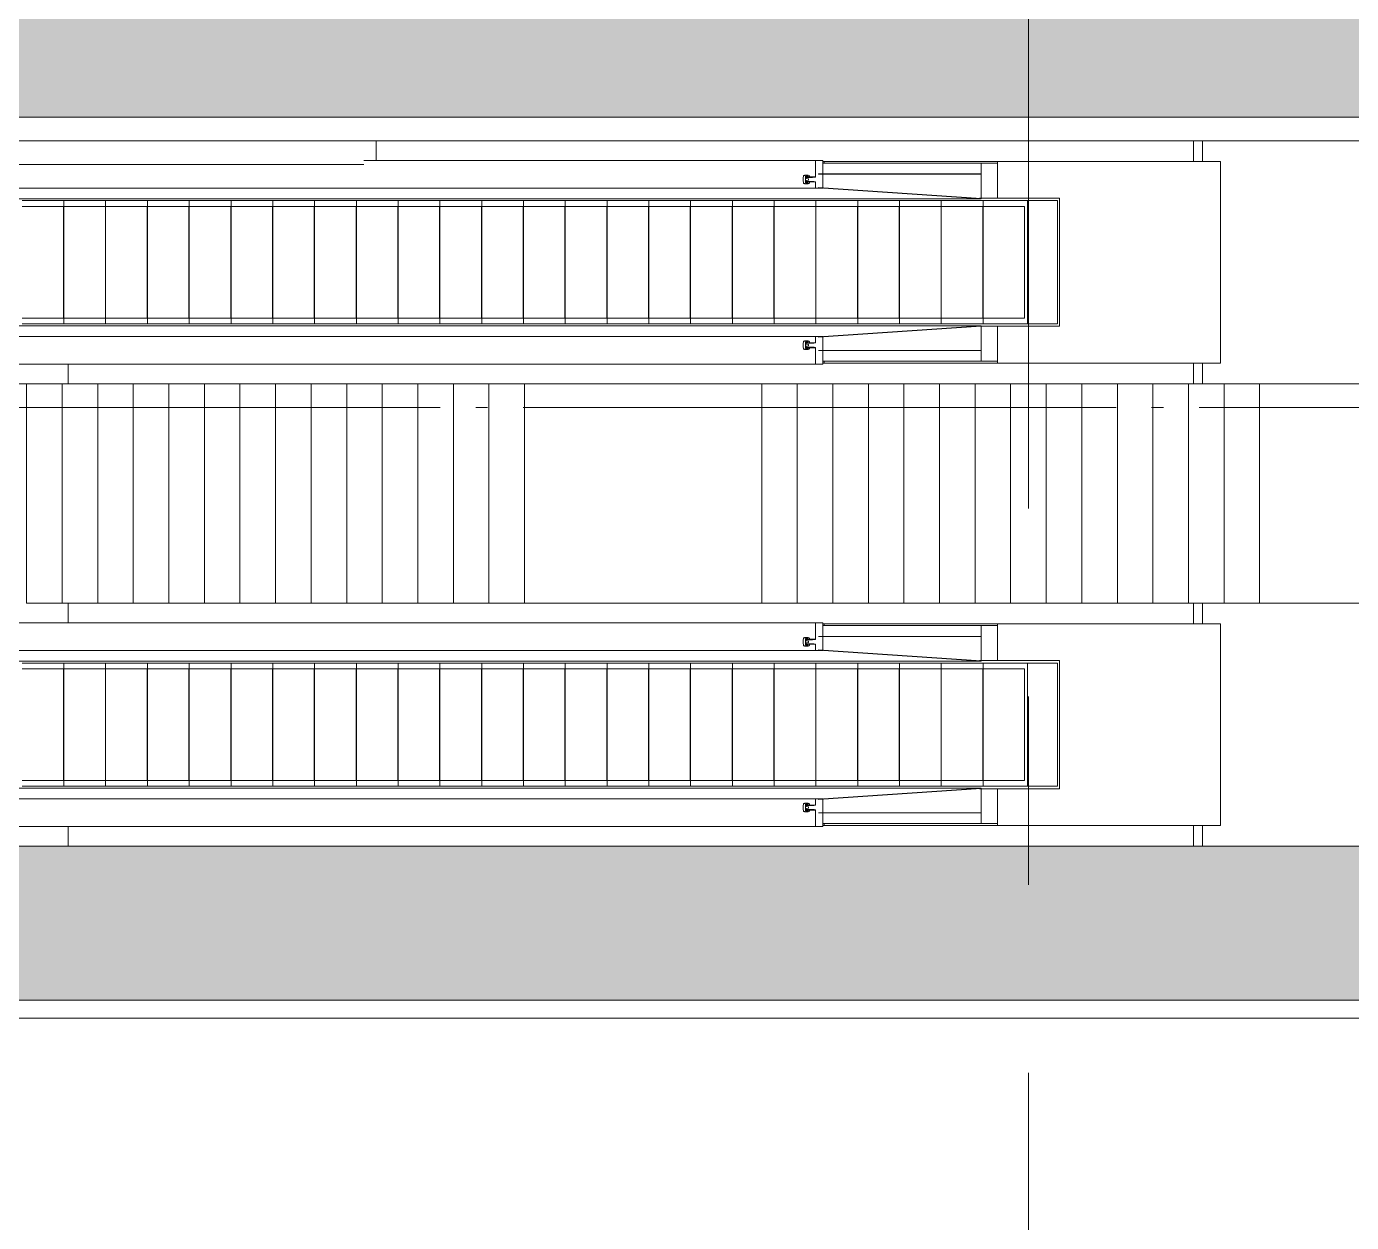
# Model space of a CAD drawing. Header units: metres. Extents: x -201 to 705, y -63 to 42.
# Drawn here: x 638.86 to 650.04, y -23.87 to -13.79 of the extents above; entities that cross this region are included whole.
import ezdxf

# ---------------------------------------------------------------- set-up
doc = ezdxf.new("R2010")
doc.units = ezdxf.units.M
for name, pattern in [('Grid Line', [11.1125, 6.35, -1.5875, 1.5875, -1.5875]), ('HAT AKSI', [5.6, 5, -0.3, 0, -0.3]), ('Overhead', [1.984375, 1.190625, -0.79375])]:
    doc.linetypes.add(name, pattern=pattern)
for name, color, linetype, lineweight in [('A-----NPP', 7, 'Continuous', 9), ('A_AREA', 7, 'Continuous', 9), ('A_GRID', 7, 'Continuous', 9), ('A_HATCH', 7, 'Continuous', 9), ('A_RC', 7, 'Continuous', 9), ('A_STAIR', 7, 'Continuous', 9), ('A_WALL', 7, 'Continuous', 9), ('G-PLANOTM', 7, 'Continuous', 9)]:
    doc.layers.add(name, color=color, linetype=linetype, lineweight=lineweight)

# ---------------------------------------------------------------- blocks, each defined once
blk = doc.blocks.new('Floors6 - Floors-4272639-14_73 _17_73_ TEKNİK KAT _FFL__ANAHTAR PLAN')
at = {"layer": 'A_RC'}
for p, q in [((-33.609, -14.925), (-33.609, -14.75)), ((-43.1, -16.633), (-43.1, -16.8)), ((-33.609, -16.8), (-33.609, -16.627)), ((-43.1, -18.65), (-43.1, -18.817)), ((-33.609, -18.825), (-33.609, -18.65)), ((-43.1, -20.533), (-43.1, -20.7)), ((-33.609, -20.7), (-33.609, -20.525))]:
    blk.add_line(p, q, dxfattribs=at)
blk = doc.blocks.new('IC-TKN-M7-S22-000-10-A1-32-K-T-6C-200_rvt-3-14_73 _17_73_ TEKNİK KAT _FFL__ANAHTAR PLAN')
at = {"layer": 'A_HATCH', "true_color": 0x787878}
h = blk.add_hatch(dxfattribs=at)
h.set_pattern_fill('FP_3', color=8, style=0, pattern_type=2)
h.set_pattern_definition([(45, (0, 0), (-0.442274, 0.442274), []), (45, (0.4423, 0), (-0.442274, 0.442274), [0.31274, -0.15637])])
h.paths.add_polyline_path([(-55.384, -22), (5.2, -22), (5.2, -20.7), (-55.75, -20.7), (-55.75, -22), (-55.386, -22)])
at = {"layer": 'A-----NPP'}
blk.add_line((-55.384, -22.15), (6.65, -22.15), dxfattribs=at)
at = {"layer": 'A_RC'}
for p, q in [((-33.531, -14.75), (-33.531, -14.925)), ((-33.531, -16.625), (-33.531, -16.8)), ((-33.531, -18.65), (-33.531, -18.825)), ((-33.531, -20.525), (-33.531, -20.7))]:
    blk.add_line(p, q, dxfattribs=at)
at = {"layer": 'A_WALL', "lineweight": 18}
for p, q in [((5.2, -20.7), (-55.75, -20.7)), ((-55.75, -22), (5.2, -22))]:
    blk.add_line(p, q, dxfattribs=at)
at = {"layer": 'A_RC', "lineweight": 9}
blk.add_blockref('Floors6 - Floors-4272639-14_73 _17_73_ TEKNİK KAT _FFL__ANAHTAR PLAN', (0, 0), dxfattribs=at)
blk = doc.blocks.new('D1010_30_Yürüyen Merdiven_1802mm - 4 Basamak - 18_02m - Yürüyen Merdiven_1802mm - 4 Basamak - 18_02m-3960328-14_73 _17_73_ TEKNİK KAT _FFL__ANAHTAR PLAN')
at = {"layer": 'G-PLANOTM'}
for p, q in [((-1.15, 0.42), (-1.15, -1.46)), ((0.55, 0.42), (-1.15, 0.42)), ((0.55, -1.46), (0.55, 0.42)), ((-0.84, -1.46), (-0.84, -0.939)), ((-0.84, -0.939), (0.24, -0.939)), ((0.22, -0.956), (-0.82, -0.956)), ((-0.82, -0.956), (-0.82, -1.207)), ((0.22, -1.207), (0.22, -0.956)), ((0.24, -0.939), (0.24, -1.46)), ((-0.82, -1.207), (0.22, -1.207)), ((-0.82, -1.207), (-0.82, -1.582)), ((0.22, -1.582), (0.22, -1.207)), ((-0.77, -1.582), (-0.77, -1.232)), ((-0.77, -1.232), (0.17, -1.232)), ((0.17, -1.232), (0.17, -1.582)), ((-1.135, -1.46), (-1.15, -1.46)), ((-1.15, -1.46), (-1.15, -2.923)), ((-1.15, -1.46), (-0.84, -1.46)), ((-1.135, -2.923), (-1.135, -1.46)), ((-0.84, -1.46), (-1.135, -1.46)), ((-1.135, -1.46), (-1.135, -1.6)), ((-0.84, -1.6), (-0.84, -1.46)), ((0.24, -1.46), (0.24, -1.6)), ((0.535, -1.46), (0.24, -1.46)), ((0.24, -1.46), (0.55, -1.46)), ((0.535, -1.46), (0.535, -2.923)), ((0.55, -1.46), (0.535, -1.46)), ((0.535, -1.6), (0.535, -1.46)), ((0.55, -2.923), (0.55, -1.46)), ((-1.135, -1.6), (-0.84, -1.6)), ((-1.044, -1.6), (-1.045, -1.6)), ((-1.045, -1.6), (-1.045, -2.97)), ((-1.044, -2.97), (-1.044, -1.6)), ((-0.839, -1.6), (-0.931, -2.97)), ((-0.928, -2.97), (-0.836, -1.6)), ((-0.84, -1.6), (-0.84, -1.614)), ((-0.836, -1.6), (-0.839, -1.6)), ((-0.837, -11.751), (-0.836, -1.6)), ((-0.82, -1.582), (-0.77, -1.582)), ((-0.82, -1.582), (-0.82, -1.935)), ((-0.77, -1.582), (0.17, -1.582)), ((-0.77, -1.935), (-0.77, -1.585)), ((-0.77, -1.585), (0.17, -1.585)), ((0.17, -1.582), (0.22, -1.582)), ((0.17, -1.585), (0.17, -1.935)), ((0.22, -1.935), (0.22, -1.582)), ((0.239, -1.6), (0.236, -1.6)), ((0.236, -1.6), (0.328, -2.97)), ((0.236, -1.6), (0.237, -11.751)), ((0.331, -2.97), (0.239, -1.6)), ((0.24, -1.6), (0.535, -1.6)), ((0.24, -1.614), (0.24, -1.6)), ((0.445, -1.6), (0.444, -1.6)), ((0.444, -1.6), (0.444, -2.97)), ((0.445, -2.97), (0.445, -1.6)), ((-0.82, -1.935), (-0.77, -1.935)), ((-0.82, -1.935), (-0.82, -2.287)), ((-0.77, -1.935), (0.17, -1.935)), ((-0.77, -2.287), (-0.77, -1.937)), ((-0.77, -1.937), (0.17, -1.937)), ((0.17, -1.935), (0.22, -1.935)), ((0.17, -1.937), (0.17, -2.287)), ((0.22, -2.287), (0.22, -1.935)), ((-0.82, -2.287), (-0.77, -2.287)), ((-0.82, -2.287), (-0.82, -2.639)), ((-0.77, -2.287), (0.17, -2.287)), ((-0.77, -2.639), (-0.77, -2.29)), ((-0.77, -2.29), (0.17, -2.29)), ((0.17, -2.287), (0.22, -2.287)), ((0.17, -2.29), (0.17, -2.639)), ((0.22, -2.639), (0.22, -2.287)), ((-0.82, -2.639), (-0.77, -2.639)), ((-0.82, -2.639), (-0.82, -2.992)), ((-0.77, -2.639), (0.17, -2.639)), ((-0.77, -2.992), (-0.77, -2.642)), ((-0.77, -2.642), (0.17, -2.642)), ((0.17, -2.639), (0.22, -2.639)), ((0.17, -2.642), (0.17, -2.992)), ((0.22, -2.992), (0.22, -2.639)), ((-0.925, -2.935), (-1.158, -2.935)), ((-1.158, -2.935), (-1.158, -2.995)), ((-1.158, -2.995), (-1.018, -2.995)), ((-1.158, -2.995), (-1.158, -11.751)), ((-1.15, -2.923), (-1.135, -2.923)), ((-1.15, -2.935), (-1.15, -2.923)), ((-1.135, -2.923), (-1.135, -2.935)), ((-1.045, -2.97), (-1.044, -2.97)), ((-1.02, -3), (-1.02, -3.062)), ((-1.018, -3.009), (-1.018, -2.995)), ((-0.98, -2.995), (-0.93, -2.995)), ((-0.98, -2.995), (-0.98, -3.009)), ((-0.978, -3.062), (-0.978, -3)), ((-0.931, -2.97), (-0.928, -2.97)), ((-0.925, -2.985), (-0.925, -2.935)), ((-0.925, -11.751), (-0.925, -2.985)), ((-0.82, -2.992), (-0.77, -2.992)), ((-0.82, -2.992), (-0.82, -3.344)), ((-0.77, -2.992), (0.17, -2.992)), ((-0.77, -3.344), (-0.77, -2.994)), ((-0.77, -2.994), (0.17, -2.994)), ((0.17, -2.992), (0.22, -2.992)), ((0.17, -2.994), (0.17, -3.344)), ((0.22, -3.344), (0.22, -2.992)), ((0.558, -2.935), (0.325, -2.935)), ((0.325, -2.935), (0.325, -2.985)), ((0.325, -2.985), (0.325, -11.751)), ((0.328, -2.97), (0.331, -2.97)), ((0.33, -2.995), (0.38, -2.995)), ((0.378, -3), (0.378, -3.062)), ((0.38, -3.009), (0.38, -2.995)), ((0.418, -2.995), (0.558, -2.995)), ((0.418, -2.995), (0.418, -3.009)), ((0.42, -3.062), (0.42, -3)), ((0.444, -2.97), (0.445, -2.97)), ((0.535, -2.923), (0.55, -2.923)), ((0.535, -2.935), (0.535, -2.923)), ((0.55, -2.923), (0.55, -2.935)), ((0.558, -2.995), (0.558, -2.935)), ((0.558, -11.751), (0.558, -2.995)), ((-1.036, -3.071), (-1.036, -3.074)), ((-1.02, -3.046), (-1.024, -3.046)), ((-1.024, -3.062), (-1.02, -3.062)), ((-1.007, -3.08), (-1.024, -3.08)), ((-1.019, -3.058), (-1.019, -3.05)), ((-1.019, -3.08), (-1.019, -3.058)), ((-1.015, -3.029), (-1.015, -3.08)), ((-1.015, -3.08), (-0.983, -3.08)), ((-1.004, -3.055), (-1.007, -3.072)), ((-1.007, -3.072), (-1.007, -3.08)), ((-0.994, -3.054), (-1.003, -3.054)), ((-0.991, -3.072), (-0.994, -3.055)), ((-0.991, -3.08), (-0.991, -3.072)), ((-0.974, -3.08), (-0.991, -3.08)), ((-0.983, -3.08), (-0.983, -3.029)), ((-0.979, -3.05), (-0.979, -3.058)), ((-0.979, -3.058), (-0.979, -3.08)), ((-0.974, -3.046), (-0.978, -3.046)), ((-0.978, -3.062), (-0.974, -3.062)), ((-0.961, -3.074), (-0.961, -3.071)), ((0.361, -3.071), (0.361, -3.074)), ((0.378, -3.046), (0.374, -3.046)), ((0.374, -3.062), (0.378, -3.062)), ((0.391, -3.08), (0.374, -3.08)), ((0.379, -3.058), (0.379, -3.05)), ((0.379, -3.08), (0.379, -3.058)), ((0.383, -3.029), (0.383, -3.08)), ((0.383, -3.08), (0.415, -3.08)), ((0.394, -3.055), (0.391, -3.072)), ((0.391, -3.072), (0.391, -3.08)), ((0.403, -3.054), (0.394, -3.054)), ((0.407, -3.072), (0.404, -3.055)), ((0.407, -3.08), (0.407, -3.072)), ((0.424, -3.08), (0.407, -3.08)), ((0.415, -3.08), (0.415, -3.029)), ((0.419, -3.05), (0.419, -3.058)), ((0.419, -3.058), (0.419, -3.08)), ((0.424, -3.046), (0.42, -3.046)), ((0.42, -3.062), (0.424, -3.062)), ((0.436, -3.074), (0.436, -3.071)), ((-0.82, -3.344), (-0.77, -3.344)), ((-0.82, -3.344), (-0.82, -3.697)), ((-0.77, -3.344), (0.17, -3.344)), ((-0.77, -3.697), (-0.77, -3.347)), ((-0.77, -3.347), (0.17, -3.347)), ((0.17, -3.344), (0.22, -3.344)), ((0.17, -3.347), (0.17, -3.697)), ((0.22, -3.697), (0.22, -3.344)), ((-0.82, -3.697), (-0.77, -3.697)), ((-0.82, -3.697), (-0.82, -4.049)), ((-0.77, -3.697), (0.17, -3.697)), ((-0.77, -4.049), (-0.77, -3.699)), ((-0.77, -3.699), (0.17, -3.699)), ((0.17, -3.697), (0.22, -3.697)), ((0.17, -3.699), (0.17, -4.049)), ((0.22, -4.049), (0.22, -3.697)), ((-0.82, -4.049), (-0.77, -4.049)), ((-0.82, -4.052), (-0.82, -4.401)), ((-0.77, -4.049), (0.17, -4.049)), ((-0.77, -4.401), (-0.77, -4.052)), ((-0.77, -4.052), (0.17, -4.052)), ((0.17, -4.049), (0.22, -4.049)), ((0.17, -4.052), (0.17, -4.401)), ((0.22, -4.401), (0.22, -4.052)), ((-0.82, -4.401), (-0.77, -4.401)), ((-0.82, -4.401), (-0.82, -4.754)), ((-0.77, -4.401), (0.17, -4.401)), ((-0.77, -4.754), (-0.77, -4.404)), ((-0.77, -4.404), (0.17, -4.404)), ((0.17, -4.401), (0.22, -4.401)), ((0.17, -4.404), (0.17, -4.754)), ((0.22, -4.754), (0.22, -4.401)), ((-0.82, -4.754), (-0.77, -4.754)), ((-0.82, -4.754), (-0.82, -5.106)), ((-0.77, -4.754), (0.17, -4.754)), ((-0.77, -5.106), (-0.77, -4.756)), ((-0.77, -4.756), (0.17, -4.756)), ((0.17, -4.754), (0.22, -4.754)), ((0.17, -4.756), (0.17, -5.106)), ((0.22, -5.106), (0.22, -4.754)), ((-0.82, -5.106), (-0.77, -5.106)), ((-0.82, -5.106), (-0.82, -5.459)), ((-0.77, -5.106), (0.17, -5.106)), ((-0.77, -5.459), (-0.77, -5.109)), ((-0.77, -5.109), (0.17, -5.109)), ((0.17, -5.106), (0.22, -5.106)), ((0.17, -5.109), (0.17, -5.459)), ((0.22, -5.459), (0.22, -5.106)), ((-0.82, -5.459), (-0.77, -5.459)), ((-0.82, -5.459), (-0.82, -5.811)), ((-0.77, -5.459), (0.17, -5.459)), ((-0.77, -5.811), (-0.77, -5.461)), ((-0.77, -5.461), (0.17, -5.461)), ((0.17, -5.459), (0.22, -5.459)), ((0.17, -5.461), (0.17, -5.811)), ((0.22, -5.811), (0.22, -5.459)), ((-0.82, -5.811), (-0.77, -5.811)), ((-0.82, -5.811), (-0.82, -6.163)), ((-0.77, -5.811), (0.17, -5.811)), ((-0.77, -6.163), (-0.77, -5.814)), ((-0.77, -5.814), (0.17, -5.814)), ((0.17, -5.811), (0.22, -5.811)), ((0.17, -5.814), (0.17, -6.163)), ((0.22, -6.163), (0.22, -5.811)), ((-0.82, -6.163), (-0.77, -6.163)), ((-0.82, -6.163), (-0.82, -6.516)), ((-0.77, -6.163), (0.17, -6.163)), ((-0.77, -6.516), (-0.77, -6.166)), ((-0.77, -6.166), (0.17, -6.166)), ((0.17, -6.163), (0.22, -6.163)), ((0.17, -6.166), (0.17, -6.516)), ((0.22, -6.516), (0.22, -6.163)), ((-0.82, -6.516), (-0.77, -6.516)), ((-0.82, -6.516), (-0.82, -6.868)), ((-0.77, -6.516), (0.17, -6.516)), ((-0.77, -6.868), (-0.77, -6.518)), ((-0.77, -6.518), (0.17, -6.518)), ((0.17, -6.516), (0.22, -6.516)), ((0.17, -6.518), (0.17, -6.868)), ((0.22, -6.868), (0.22, -6.516)), ((-0.82, -6.868), (-0.77, -6.868)), ((-0.82, -6.868), (-0.82, -7.221)), ((-0.77, -6.868), (0.17, -6.868)), ((-0.77, -7.221), (-0.77, -6.871)), ((-0.77, -6.871), (0.17, -6.871)), ((0.17, -6.868), (0.22, -6.868)), ((0.17, -6.871), (0.17, -7.221)), ((0.22, -7.221), (0.22, -6.868)), ((-0.82, -7.221), (-0.77, -7.221)), ((-0.82, -7.221), (-0.82, -7.573)), ((-0.77, -7.221), (0.17, -7.221)), ((-0.77, -7.573), (-0.77, -7.223)), ((-0.77, -7.223), (0.17, -7.223)), ((0.17, -7.221), (0.22, -7.221)), ((0.17, -7.223), (0.17, -7.573)), ((0.22, -7.573), (0.22, -7.221)), ((-0.82, -7.573), (-0.77, -7.573)), ((-0.82, -7.573), (-0.82, -7.925)), ((-0.77, -7.573), (0.17, -7.573)), ((-0.77, -7.925), (-0.77, -7.576)), ((-0.77, -7.576), (0.17, -7.576)), ((0.17, -7.573), (0.22, -7.573)), ((0.17, -7.576), (0.17, -7.925)), ((0.22, -7.925), (0.22, -7.573)), ((-0.82, -7.925), (-0.77, -7.925)), ((-0.82, -7.925), (-0.82, -8.278)), ((-0.77, -7.925), (0.17, -7.925)), ((-0.77, -8.278), (-0.77, -7.928)), ((-0.77, -7.928), (0.17, -7.928)), ((0.17, -7.925), (0.22, -7.925)), ((0.17, -7.928), (0.17, -8.278)), ((0.22, -8.278), (0.22, -7.925)), ((-0.82, -8.278), (-0.77, -8.278)), ((-0.82, -8.278), (-0.82, -8.63)), ((-0.77, -8.278), (0.17, -8.278)), ((-0.77, -8.63), (-0.77, -8.28)), ((-0.77, -8.28), (0.17, -8.28)), ((0.17, -8.278), (0.22, -8.278)), ((0.17, -8.28), (0.17, -8.63)), ((0.22, -8.63), (0.22, -8.278)), ((-0.82, -8.63), (-0.77, -8.63)), ((-0.82, -8.63), (-0.82, -8.983)), ((-0.77, -8.63), (0.17, -8.63)), ((-0.77, -8.983), (-0.77, -8.633)), ((-0.77, -8.633), (0.17, -8.633)), ((0.17, -8.63), (0.22, -8.63)), ((0.17, -8.633), (0.17, -8.983)), ((0.22, -8.983), (0.22, -8.63)), ((-0.82, -8.983), (-0.77, -8.983)), ((-0.82, -8.983), (-0.82, -9.335)), ((-0.77, -8.983), (0.17, -8.983)), ((-0.77, -9.335), (-0.77, -8.985)), ((-0.77, -8.985), (0.17, -8.985)), ((0.17, -8.983), (0.22, -8.983)), ((0.17, -8.985), (0.17, -9.335)), ((0.22, -9.335), (0.22, -8.983)), ((-0.82, -9.335), (-0.77, -9.335)), ((-0.82, -9.335), (-0.82, -9.688)), ((-0.77, -9.335), (0.17, -9.335)), ((-0.77, -9.688), (-0.77, -9.338)), ((-0.77, -9.338), (0.17, -9.338)), ((0.17, -9.335), (0.22, -9.335)), ((0.17, -9.338), (0.17, -9.688)), ((0.22, -9.688), (0.22, -9.335))]:
    blk.add_line(p, q, dxfattribs=at)
at = {"layer": 'G-PLANOTM', "flags": 128}
for points in [[(-1.018, -2.995), (-1.018, -2.995), (-1.019, -2.996), (-1.019, -2.996), (-1.02, -2.997), (-1.02, -2.998), (-1.02, -2.998), (-1.02, -2.999), (-1.02, -3)], [(-1.02, -3), (-1.02, -3.001), (-1.02, -3.003), (-1.02, -3.004)], [(-1.02, -3.004), (-1.017, -3.011), (-1.016, -3.02), (-1.015, -3.029)], [(-0.983, -3.029), (-0.982, -3.02), (-0.981, -3.011), (-0.978, -3.004)], [(-0.978, -3), (-0.978, -2.999), (-0.978, -2.998), (-0.978, -2.998), (-0.978, -2.997), (-0.979, -2.996), (-0.979, -2.996), (-0.98, -2.995), (-0.98, -2.995)], [(-0.978, -3.004), (-0.978, -3.003), (-0.978, -3.001), (-0.978, -3)], [(-0.93, -2.995), (-0.929, -2.995), (-0.928, -2.995), (-0.927, -2.994), (-0.926, -2.992), (-0.926, -2.991), (-0.925, -2.989), (-0.925, -2.987), (-0.925, -2.985)], [(0.325, -2.985), (0.325, -2.987), (0.325, -2.989), (0.326, -2.991), (0.326, -2.992), (0.327, -2.994), (0.328, -2.995), (0.329, -2.995), (0.33, -2.995)], [(0.38, -2.995), (0.38, -2.995), (0.379, -2.996), (0.379, -2.996), (0.378, -2.997), (0.378, -2.998), (0.378, -2.998), (0.378, -2.999), (0.378, -3)], [(0.378, -3), (0.378, -3.001), (0.378, -3.003), (0.378, -3.004)], [(0.378, -3.004), (0.381, -3.011), (0.382, -3.02), (0.383, -3.029)], [(0.415, -3.029), (0.416, -3.02), (0.417, -3.011), (0.42, -3.004)], [(0.42, -3), (0.42, -2.999), (0.42, -2.998), (0.42, -2.998), (0.42, -2.997), (0.419, -2.996), (0.419, -2.996), (0.418, -2.995), (0.418, -2.995)], [(0.42, -3.004), (0.42, -3.003), (0.42, -3.001), (0.42, -3)], [(-1.024, -3.046), (-1.027, -3.047), (-1.029, -3.048), (-1.031, -3.05), (-1.033, -3.053), (-1.034, -3.057), (-1.036, -3.061), (-1.036, -3.066), (-1.036, -3.071)], [(-1.036, -3.074), (-1.036, -3.078), (-1.036, -3.083), (-1.035, -3.087), (-1.033, -3.09), (-1.032, -3.093), (-1.03, -3.096), (-1.028, -3.097), (-1.026, -3.098)], [(-1.028, -3.071), (-1.028, -3.07), (-1.028, -3.068), (-1.028, -3.066), (-1.027, -3.065), (-1.026, -3.064), (-1.026, -3.063), (-1.025, -3.062), (-1.024, -3.062)], [(-1.024, -3.08), (-1.025, -3.08), (-1.026, -3.08), (-1.026, -3.079), (-1.027, -3.078), (-1.028, -3.076), (-1.028, -3.075), (-1.028, -3.073), (-1.028, -3.071)], [(-1.026, -3.098), (-1.012, -3.1), (-0.999, -3.1)], [(-1.019, -3.05), (-1.019, -3.049), (-1.019, -3.049), (-1.019, -3.048), (-1.019, -3.047), (-1.019, -3.047), (-1.02, -3.047), (-1.02, -3.046), (-1.02, -3.046)], [(-1.02, -3.062), (-1.02, -3.062), (-1.02, -3.062), (-1.019, -3.062), (-1.019, -3.061), (-1.019, -3.061), (-1.019, -3.06), (-1.019, -3.059), (-1.019, -3.058)], [(-1.003, -3.054), (-1.004, -3.054), (-1.004, -3.054), (-1.004, -3.055), (-1.004, -3.055), (-1.004, -3.055), (-1.004, -3.055), (-1.004, -3.055)], [(-0.999, -3.1), (-0.986, -3.1), (-0.972, -3.098)], [(-0.994, -3.055), (-0.994, -3.055), (-0.994, -3.055), (-0.994, -3.055), (-0.994, -3.055), (-0.994, -3.054), (-0.994, -3.054), (-0.994, -3.054)], [(-0.978, -3.046), (-0.978, -3.046), (-0.978, -3.047), (-0.979, -3.047), (-0.979, -3.047), (-0.979, -3.048), (-0.979, -3.049), (-0.979, -3.049), (-0.979, -3.05)], [(-0.979, -3.058), (-0.979, -3.059), (-0.979, -3.06), (-0.979, -3.061), (-0.979, -3.061), (-0.979, -3.062), (-0.978, -3.062), (-0.978, -3.062), (-0.978, -3.062)], [(-0.961, -3.071), (-0.962, -3.066), (-0.962, -3.061), (-0.964, -3.057), (-0.965, -3.053), (-0.967, -3.05), (-0.969, -3.048), (-0.971, -3.047), (-0.974, -3.046)], [(-0.974, -3.062), (-0.973, -3.062), (-0.972, -3.063), (-0.971, -3.064), (-0.971, -3.065), (-0.97, -3.066), (-0.97, -3.068), (-0.97, -3.07), (-0.969, -3.071)], [(-0.969, -3.071), (-0.97, -3.073), (-0.97, -3.075), (-0.97, -3.076), (-0.971, -3.078), (-0.971, -3.079), (-0.972, -3.08), (-0.973, -3.08), (-0.974, -3.08)], [(-0.972, -3.098), (-0.97, -3.097), (-0.968, -3.096), (-0.966, -3.093), (-0.965, -3.09), (-0.963, -3.087), (-0.962, -3.083), (-0.962, -3.078), (-0.961, -3.074)], [(0.374, -3.046), (0.371, -3.047), (0.369, -3.048), (0.367, -3.05), (0.365, -3.053), (0.364, -3.057), (0.362, -3.061), (0.362, -3.066), (0.361, -3.071)], [(0.361, -3.074), (0.362, -3.078), (0.362, -3.083), (0.363, -3.087), (0.365, -3.09), (0.366, -3.093), (0.368, -3.096), (0.37, -3.097), (0.372, -3.098)], [(0.369, -3.071), (0.37, -3.07), (0.37, -3.068), (0.37, -3.066), (0.371, -3.065), (0.371, -3.064), (0.372, -3.063), (0.373, -3.062), (0.374, -3.062)], [(0.374, -3.08), (0.373, -3.08), (0.372, -3.08), (0.371, -3.079), (0.371, -3.078), (0.37, -3.076), (0.37, -3.075), (0.37, -3.073), (0.369, -3.071)], [(0.372, -3.098), (0.386, -3.1), (0.399, -3.1)], [(0.379, -3.05), (0.379, -3.049), (0.379, -3.049), (0.379, -3.048), (0.379, -3.047), (0.379, -3.047), (0.378, -3.047), (0.378, -3.046), (0.378, -3.046)], [(0.378, -3.062), (0.378, -3.062), (0.378, -3.062), (0.379, -3.062), (0.379, -3.061), (0.379, -3.061), (0.379, -3.06), (0.379, -3.059), (0.379, -3.058)], [(0.394, -3.054), (0.394, -3.054), (0.394, -3.054), (0.394, -3.055), (0.394, -3.055), (0.394, -3.055), (0.394, -3.055), (0.394, -3.055)], [(0.399, -3.1), (0.412, -3.1), (0.426, -3.098)], [(0.404, -3.055), (0.404, -3.055), (0.404, -3.055), (0.404, -3.055), (0.404, -3.055), (0.404, -3.054), (0.404, -3.054), (0.403, -3.054)], [(0.42, -3.046), (0.42, -3.046), (0.42, -3.047), (0.419, -3.047), (0.419, -3.047), (0.419, -3.048), (0.419, -3.049), (0.419, -3.049), (0.419, -3.05)], [(0.419, -3.058), (0.419, -3.059), (0.419, -3.06), (0.419, -3.061), (0.419, -3.061), (0.419, -3.062), (0.42, -3.062), (0.42, -3.062), (0.42, -3.062)], [(0.436, -3.071), (0.436, -3.066), (0.436, -3.061), (0.434, -3.057), (0.433, -3.053), (0.431, -3.05), (0.429, -3.048), (0.427, -3.047), (0.424, -3.046)], [(0.424, -3.062), (0.425, -3.062), (0.426, -3.063), (0.426, -3.064), (0.427, -3.065), (0.428, -3.066), (0.428, -3.068), (0.428, -3.07), (0.428, -3.071)], [(0.428, -3.071), (0.428, -3.073), (0.428, -3.075), (0.428, -3.076), (0.427, -3.078), (0.426, -3.079), (0.426, -3.08), (0.425, -3.08), (0.424, -3.08)], [(0.426, -3.098), (0.428, -3.097), (0.43, -3.096), (0.432, -3.093), (0.433, -3.09), (0.435, -3.087), (0.436, -3.083), (0.436, -3.078), (0.436, -3.074)]]:
    blk.add_lwpolyline(points, dxfattribs=at)
blk = doc.blocks.new('D1010_30_Yürüyen Merdiven_1802mm - 4 Basamak - 18_02m - Yürüyen Merdiven_1802mm - 4 Basamak - 18_02m-V223-14_73 _17_73_ TEKNİK KAT _FFL__ANAHTAR PLAN')
at = {"layer": 'G-PLANOTM'}
for p, q in [((-1.15, 0.42), (-1.15, -1.46)), ((0.55, 0.42), (-1.15, 0.42)), ((0.55, -1.46), (0.55, 0.42)), ((-0.84, -1.46), (-0.84, -0.939)), ((-0.84, -0.939), (0.24, -0.939)), ((0.22, -0.956), (-0.82, -0.956)), ((-0.82, -0.956), (-0.82, -1.207)), ((0.22, -1.207), (0.22, -0.956)), ((0.24, -0.939), (0.24, -1.46)), ((-0.82, -1.207), (0.22, -1.207)), ((-0.82, -1.207), (-0.82, -1.582)), ((0.22, -1.582), (0.22, -1.207)), ((-0.77, -1.582), (-0.77, -1.232)), ((-0.77, -1.232), (0.17, -1.232)), ((0.17, -1.232), (0.17, -1.582)), ((-1.135, -1.46), (-1.15, -1.46)), ((-1.15, -1.46), (-1.15, -2.923)), ((-1.15, -1.46), (-0.84, -1.46)), ((-1.135, -2.923), (-1.135, -1.46)), ((-0.84, -1.46), (-1.135, -1.46)), ((-1.135, -1.46), (-1.135, -1.6)), ((-0.84, -1.6), (-0.84, -1.46)), ((0.24, -1.46), (0.24, -1.6)), ((0.535, -1.46), (0.24, -1.46)), ((0.24, -1.46), (0.55, -1.46)), ((0.535, -1.46), (0.535, -2.923)), ((0.55, -1.46), (0.535, -1.46)), ((0.535, -1.6), (0.535, -1.46)), ((0.55, -2.923), (0.55, -1.46)), ((-1.135, -1.6), (-0.84, -1.6)), ((-1.044, -1.6), (-1.045, -1.6)), ((-1.045, -1.6), (-1.045, -2.97)), ((-1.044, -2.97), (-1.044, -1.6)), ((-0.839, -1.6), (-0.931, -2.97)), ((-0.928, -2.97), (-0.836, -1.6)), ((-0.84, -1.6), (-0.84, -1.614)), ((-0.836, -1.6), (-0.839, -1.6)), ((-0.837, -11.751), (-0.836, -1.6)), ((-0.82, -1.582), (-0.77, -1.582)), ((-0.82, -1.582), (-0.82, -1.935)), ((-0.77, -1.582), (0.17, -1.582)), ((-0.77, -1.935), (-0.77, -1.585)), ((-0.77, -1.585), (0.17, -1.585)), ((0.17, -1.582), (0.22, -1.582)), ((0.17, -1.585), (0.17, -1.935)), ((0.22, -1.935), (0.22, -1.582)), ((0.239, -1.6), (0.236, -1.6)), ((0.236, -1.6), (0.328, -2.97)), ((0.236, -1.6), (0.237, -11.751)), ((0.331, -2.97), (0.239, -1.6)), ((0.24, -1.6), (0.535, -1.6)), ((0.24, -1.614), (0.24, -1.6)), ((0.445, -1.6), (0.444, -1.6)), ((0.444, -1.6), (0.444, -2.97)), ((0.445, -2.97), (0.445, -1.6)), ((-0.82, -1.935), (-0.77, -1.935)), ((-0.82, -1.935), (-0.82, -2.287)), ((-0.77, -1.935), (0.17, -1.935)), ((-0.77, -2.287), (-0.77, -1.937)), ((-0.77, -1.937), (0.17, -1.937)), ((0.17, -1.935), (0.22, -1.935)), ((0.17, -1.937), (0.17, -2.287)), ((0.22, -2.287), (0.22, -1.935)), ((-0.82, -2.287), (-0.77, -2.287)), ((-0.82, -2.287), (-0.82, -2.639)), ((-0.77, -2.287), (0.17, -2.287)), ((-0.77, -2.639), (-0.77, -2.29)), ((-0.77, -2.29), (0.17, -2.29)), ((0.17, -2.287), (0.22, -2.287)), ((0.17, -2.29), (0.17, -2.639)), ((0.22, -2.639), (0.22, -2.287)), ((-0.82, -2.639), (-0.77, -2.639)), ((-0.82, -2.639), (-0.82, -2.992)), ((-0.77, -2.639), (0.17, -2.639)), ((-0.77, -2.992), (-0.77, -2.642)), ((-0.77, -2.642), (0.17, -2.642)), ((0.17, -2.639), (0.22, -2.639)), ((0.17, -2.642), (0.17, -2.992)), ((0.22, -2.992), (0.22, -2.639)), ((-0.925, -2.935), (-1.158, -2.935)), ((-1.158, -2.935), (-1.158, -2.995)), ((-1.158, -2.995), (-1.018, -2.995)), ((-1.158, -2.995), (-1.158, -6.806)), ((-1.15, -2.923), (-1.135, -2.923)), ((-1.15, -2.935), (-1.15, -2.923)), ((-1.135, -2.923), (-1.135, -2.935)), ((-1.045, -2.97), (-1.044, -2.97)), ((-1.02, -3), (-1.02, -3.062)), ((-1.018, -3.009), (-1.018, -2.995)), ((-0.98, -2.995), (-0.93, -2.995)), ((-0.98, -2.995), (-0.98, -3.009)), ((-0.978, -3.062), (-0.978, -3)), ((-0.931, -2.97), (-0.928, -2.97)), ((-0.925, -2.985), (-0.925, -2.935)), ((-0.925, -11.751), (-0.925, -2.985)), ((-0.82, -2.992), (-0.77, -2.992)), ((-0.82, -2.992), (-0.82, -3.344)), ((-0.77, -2.992), (0.17, -2.992)), ((-0.77, -3.344), (-0.77, -2.994)), ((-0.77, -2.994), (0.17, -2.994)), ((0.17, -2.992), (0.22, -2.992)), ((0.17, -2.994), (0.17, -3.344)), ((0.22, -3.344), (0.22, -2.992)), ((0.558, -2.935), (0.325, -2.935)), ((0.325, -2.935), (0.325, -2.985)), ((0.325, -2.985), (0.325, -11.751)), ((0.328, -2.97), (0.331, -2.97)), ((0.33, -2.995), (0.38, -2.995)), ((0.378, -3), (0.378, -3.062)), ((0.38, -3.009), (0.38, -2.995)), ((0.418, -2.995), (0.558, -2.995)), ((0.418, -2.995), (0.418, -3.009)), ((0.42, -3.062), (0.42, -3)), ((0.444, -2.97), (0.445, -2.97)), ((0.535, -2.923), (0.55, -2.923)), ((0.535, -2.935), (0.535, -2.923)), ((0.55, -2.923), (0.55, -2.935)), ((0.558, -2.995), (0.558, -2.935)), ((0.558, -11.751), (0.558, -2.995)), ((-1.036, -3.071), (-1.036, -3.074)), ((-1.02, -3.046), (-1.024, -3.046)), ((-1.024, -3.062), (-1.02, -3.062)), ((-1.007, -3.08), (-1.024, -3.08)), ((-1.019, -3.058), (-1.019, -3.05)), ((-1.019, -3.08), (-1.019, -3.058)), ((-1.015, -3.029), (-1.015, -3.08)), ((-1.015, -3.08), (-0.983, -3.08)), ((-1.004, -3.055), (-1.007, -3.072)), ((-1.007, -3.072), (-1.007, -3.08)), ((-0.994, -3.054), (-1.003, -3.054)), ((-0.991, -3.072), (-0.994, -3.055)), ((-0.991, -3.08), (-0.991, -3.072)), ((-0.974, -3.08), (-0.991, -3.08)), ((-0.983, -3.08), (-0.983, -3.029)), ((-0.979, -3.05), (-0.979, -3.058)), ((-0.979, -3.058), (-0.979, -3.08)), ((-0.974, -3.046), (-0.978, -3.046)), ((-0.978, -3.062), (-0.974, -3.062)), ((-0.961, -3.074), (-0.961, -3.071)), ((0.361, -3.071), (0.361, -3.074)), ((0.378, -3.046), (0.374, -3.046)), ((0.374, -3.062), (0.378, -3.062)), ((0.391, -3.08), (0.374, -3.08)), ((0.379, -3.058), (0.379, -3.05)), ((0.379, -3.08), (0.379, -3.058)), ((0.383, -3.029), (0.383, -3.08)), ((0.383, -3.08), (0.415, -3.08)), ((0.394, -3.055), (0.391, -3.072)), ((0.391, -3.072), (0.391, -3.08)), ((0.403, -3.054), (0.394, -3.054)), ((0.407, -3.072), (0.404, -3.055)), ((0.407, -3.08), (0.407, -3.072)), ((0.424, -3.08), (0.407, -3.08)), ((0.415, -3.08), (0.415, -3.029)), ((0.419, -3.05), (0.419, -3.058)), ((0.419, -3.058), (0.419, -3.08)), ((0.424, -3.046), (0.42, -3.046)), ((0.42, -3.062), (0.424, -3.062)), ((0.436, -3.074), (0.436, -3.071)), ((-0.82, -3.344), (-0.77, -3.344)), ((-0.82, -3.344), (-0.82, -3.697)), ((-0.77, -3.344), (0.17, -3.344)), ((-0.77, -3.697), (-0.77, -3.347)), ((-0.77, -3.347), (0.17, -3.347)), ((0.17, -3.344), (0.22, -3.344)), ((0.17, -3.347), (0.17, -3.697)), ((0.22, -3.697), (0.22, -3.344)), ((-0.82, -3.697), (-0.77, -3.697)), ((-0.82, -3.697), (-0.82, -4.049)), ((-0.77, -3.697), (0.17, -3.697)), ((-0.77, -4.049), (-0.77, -3.699)), ((-0.77, -3.699), (0.17, -3.699)), ((0.17, -3.697), (0.22, -3.697)), ((0.17, -3.699), (0.17, -4.049)), ((0.22, -4.049), (0.22, -3.697)), ((-0.82, -4.049), (-0.77, -4.049)), ((-0.82, -4.052), (-0.82, -4.401)), ((-0.77, -4.049), (0.17, -4.049)), ((-0.77, -4.401), (-0.77, -4.052)), ((-0.77, -4.052), (0.17, -4.052)), ((0.17, -4.049), (0.22, -4.049)), ((0.17, -4.052), (0.17, -4.401)), ((0.22, -4.401), (0.22, -4.052)), ((-0.82, -4.401), (-0.77, -4.401)), ((-0.82, -4.401), (-0.82, -4.754)), ((-0.77, -4.401), (0.17, -4.401)), ((-0.77, -4.754), (-0.77, -4.404)), ((-0.77, -4.404), (0.17, -4.404)), ((0.17, -4.401), (0.22, -4.401)), ((0.17, -4.404), (0.17, -4.754)), ((0.22, -4.754), (0.22, -4.401)), ((-0.82, -4.754), (-0.77, -4.754)), ((-0.82, -4.754), (-0.82, -5.106)), ((-0.77, -4.754), (0.17, -4.754)), ((-0.77, -5.106), (-0.77, -4.756)), ((-0.77, -4.756), (0.17, -4.756)), ((0.17, -4.754), (0.22, -4.754)), ((0.17, -4.756), (0.17, -5.106)), ((0.22, -5.106), (0.22, -4.754)), ((-0.82, -5.106), (-0.77, -5.106)), ((-0.82, -5.106), (-0.82, -5.459)), ((-0.77, -5.106), (0.17, -5.106)), ((-0.77, -5.459), (-0.77, -5.109)), ((-0.77, -5.109), (0.17, -5.109)), ((0.17, -5.106), (0.22, -5.106)), ((0.17, -5.109), (0.17, -5.459)), ((0.22, -5.459), (0.22, -5.106)), ((-0.82, -5.459), (-0.77, -5.459)), ((-0.82, -5.459), (-0.82, -5.811)), ((-0.77, -5.459), (0.17, -5.459)), ((-0.77, -5.811), (-0.77, -5.461)), ((-0.77, -5.461), (0.17, -5.461)), ((0.17, -5.459), (0.22, -5.459)), ((0.17, -5.461), (0.17, -5.811)), ((0.22, -5.811), (0.22, -5.459)), ((-0.82, -5.811), (-0.77, -5.811)), ((-0.82, -5.811), (-0.82, -6.163)), ((-0.77, -5.811), (0.17, -5.811)), ((-0.77, -6.163), (-0.77, -5.814)), ((-0.77, -5.814), (0.17, -5.814)), ((0.17, -5.811), (0.22, -5.811)), ((0.17, -5.814), (0.17, -6.163)), ((0.22, -6.163), (0.22, -5.811)), ((-0.82, -6.163), (-0.77, -6.163)), ((-0.82, -6.163), (-0.82, -6.516)), ((-0.77, -6.163), (0.17, -6.163)), ((-0.77, -6.516), (-0.77, -6.166)), ((-0.77, -6.166), (0.17, -6.166)), ((0.17, -6.163), (0.22, -6.163)), ((0.17, -6.166), (0.17, -6.516)), ((0.22, -6.516), (0.22, -6.163)), ((-0.82, -6.516), (-0.77, -6.516)), ((-0.82, -6.516), (-0.82, -6.868)), ((-0.77, -6.516), (0.17, -6.516)), ((-0.77, -6.868), (-0.77, -6.518)), ((-0.77, -6.518), (0.17, -6.518)), ((0.17, -6.516), (0.22, -6.516)), ((0.17, -6.518), (0.17, -6.868)), ((0.22, -6.868), (0.22, -6.516)), ((-0.82, -6.868), (-0.77, -6.868)), ((-0.82, -6.868), (-0.82, -7.221)), ((-0.77, -6.868), (0.17, -6.868)), ((-0.77, -7.221), (-0.77, -6.871)), ((-0.77, -6.871), (0.17, -6.871)), ((0.17, -6.868), (0.22, -6.868)), ((0.17, -6.871), (0.17, -7.221)), ((0.22, -7.221), (0.22, -6.868)), ((-0.82, -7.221), (-0.77, -7.221)), ((-0.82, -7.221), (-0.82, -7.573)), ((-0.77, -7.221), (0.17, -7.221)), ((-0.77, -7.573), (-0.77, -7.223)), ((-0.77, -7.223), (0.17, -7.223)), ((0.17, -7.221), (0.22, -7.221)), ((0.17, -7.223), (0.17, -7.573)), ((0.22, -7.573), (0.22, -7.221)), ((-0.82, -7.573), (-0.77, -7.573)), ((-0.82, -7.573), (-0.82, -7.925)), ((-0.77, -7.573), (0.17, -7.573)), ((-0.77, -7.925), (-0.77, -7.576)), ((-0.77, -7.576), (0.17, -7.576)), ((0.17, -7.573), (0.22, -7.573)), ((0.17, -7.576), (0.17, -7.925)), ((0.22, -7.925), (0.22, -7.573)), ((-0.82, -7.925), (-0.77, -7.925)), ((-0.82, -7.925), (-0.82, -8.278)), ((-0.77, -7.925), (0.17, -7.925)), ((-0.77, -8.278), (-0.77, -7.928)), ((-0.77, -7.928), (0.17, -7.928)), ((0.17, -7.925), (0.22, -7.925)), ((0.17, -7.928), (0.17, -8.278)), ((0.22, -8.278), (0.22, -7.925)), ((-0.82, -8.278), (-0.77, -8.278)), ((-0.82, -8.278), (-0.82, -8.63)), ((-0.77, -8.278), (0.17, -8.278)), ((-0.77, -8.63), (-0.77, -8.28)), ((-0.77, -8.28), (0.17, -8.28)), ((0.17, -8.278), (0.22, -8.278)), ((0.17, -8.28), (0.17, -8.63)), ((0.22, -8.63), (0.22, -8.278)), ((-0.82, -8.63), (-0.77, -8.63)), ((-0.82, -8.63), (-0.82, -8.983)), ((-0.77, -8.63), (0.17, -8.63)), ((-0.77, -8.983), (-0.77, -8.633)), ((-0.77, -8.633), (0.17, -8.633)), ((0.17, -8.63), (0.22, -8.63)), ((0.17, -8.633), (0.17, -8.983)), ((0.22, -8.983), (0.22, -8.63)), ((-0.82, -8.983), (-0.77, -8.983)), ((-0.82, -8.983), (-0.82, -9.335)), ((-0.77, -8.983), (0.17, -8.983)), ((-0.77, -9.335), (-0.77, -8.985)), ((-0.77, -8.985), (0.17, -8.985)), ((0.17, -8.983), (0.22, -8.983)), ((0.17, -8.985), (0.17, -9.335)), ((0.22, -9.335), (0.22, -8.983)), ((-0.82, -9.335), (-0.77, -9.335)), ((-0.82, -9.335), (-0.82, -9.688)), ((-0.77, -9.335), (0.17, -9.335)), ((-0.77, -9.688), (-0.77, -9.338)), ((-0.77, -9.338), (0.17, -9.338)), ((0.17, -9.335), (0.22, -9.335)), ((0.17, -9.338), (0.17, -9.688)), ((0.22, -9.688), (0.22, -9.335))]:
    blk.add_line(p, q, dxfattribs=at)
at = {"layer": 'G-PLANOTM', "flags": 128}
for points in [[(-1.018, -2.995), (-1.018, -2.995), (-1.019, -2.996), (-1.019, -2.996), (-1.02, -2.997), (-1.02, -2.998), (-1.02, -2.998), (-1.02, -2.999), (-1.02, -3)], [(-1.02, -3), (-1.02, -3.001), (-1.02, -3.003), (-1.02, -3.004)], [(-1.02, -3.004), (-1.017, -3.011), (-1.016, -3.02), (-1.015, -3.029)], [(-0.983, -3.029), (-0.982, -3.02), (-0.981, -3.011), (-0.978, -3.004)], [(-0.978, -3), (-0.978, -2.999), (-0.978, -2.998), (-0.978, -2.998), (-0.978, -2.997), (-0.979, -2.996), (-0.979, -2.996), (-0.98, -2.995), (-0.98, -2.995)], [(-0.978, -3.004), (-0.978, -3.003), (-0.978, -3.001), (-0.978, -3)], [(-0.93, -2.995), (-0.929, -2.995), (-0.928, -2.995), (-0.927, -2.994), (-0.926, -2.992), (-0.926, -2.991), (-0.925, -2.989), (-0.925, -2.987), (-0.925, -2.985)], [(0.325, -2.985), (0.325, -2.987), (0.325, -2.989), (0.326, -2.991), (0.326, -2.992), (0.327, -2.994), (0.328, -2.995), (0.329, -2.995), (0.33, -2.995)], [(0.38, -2.995), (0.38, -2.995), (0.379, -2.996), (0.379, -2.996), (0.378, -2.997), (0.378, -2.998), (0.378, -2.998), (0.378, -2.999), (0.378, -3)], [(0.378, -3), (0.378, -3.001), (0.378, -3.003), (0.378, -3.004)], [(0.378, -3.004), (0.381, -3.011), (0.382, -3.02), (0.383, -3.029)], [(0.415, -3.029), (0.416, -3.02), (0.417, -3.011), (0.42, -3.004)], [(0.42, -3), (0.42, -2.999), (0.42, -2.998), (0.42, -2.998), (0.42, -2.997), (0.419, -2.996), (0.419, -2.996), (0.418, -2.995), (0.418, -2.995)], [(0.42, -3.004), (0.42, -3.003), (0.42, -3.001), (0.42, -3)], [(-1.024, -3.046), (-1.027, -3.047), (-1.029, -3.048), (-1.031, -3.05), (-1.033, -3.053), (-1.034, -3.057), (-1.036, -3.061), (-1.036, -3.066), (-1.036, -3.071)], [(-1.036, -3.074), (-1.036, -3.078), (-1.036, -3.083), (-1.035, -3.087), (-1.033, -3.09), (-1.032, -3.093), (-1.03, -3.096), (-1.028, -3.097), (-1.026, -3.098)], [(-1.028, -3.071), (-1.028, -3.07), (-1.028, -3.068), (-1.028, -3.066), (-1.027, -3.065), (-1.026, -3.064), (-1.026, -3.063), (-1.025, -3.062), (-1.024, -3.062)], [(-1.024, -3.08), (-1.025, -3.08), (-1.026, -3.08), (-1.026, -3.079), (-1.027, -3.078), (-1.028, -3.076), (-1.028, -3.075), (-1.028, -3.073), (-1.028, -3.071)], [(-1.026, -3.098), (-1.012, -3.1), (-0.999, -3.1)], [(-1.019, -3.05), (-1.019, -3.049), (-1.019, -3.049), (-1.019, -3.048), (-1.019, -3.047), (-1.019, -3.047), (-1.02, -3.047), (-1.02, -3.046), (-1.02, -3.046)], [(-1.02, -3.062), (-1.02, -3.062), (-1.02, -3.062), (-1.019, -3.062), (-1.019, -3.061), (-1.019, -3.061), (-1.019, -3.06), (-1.019, -3.059), (-1.019, -3.058)], [(-1.003, -3.054), (-1.004, -3.054), (-1.004, -3.054), (-1.004, -3.055), (-1.004, -3.055), (-1.004, -3.055), (-1.004, -3.055), (-1.004, -3.055)], [(-0.999, -3.1), (-0.986, -3.1), (-0.972, -3.098)], [(-0.994, -3.055), (-0.994, -3.055), (-0.994, -3.055), (-0.994, -3.055), (-0.994, -3.055), (-0.994, -3.054), (-0.994, -3.054), (-0.994, -3.054)], [(-0.978, -3.046), (-0.978, -3.046), (-0.978, -3.047), (-0.979, -3.047), (-0.979, -3.047), (-0.979, -3.048), (-0.979, -3.049), (-0.979, -3.049), (-0.979, -3.05)], [(-0.979, -3.058), (-0.979, -3.059), (-0.979, -3.06), (-0.979, -3.061), (-0.979, -3.061), (-0.979, -3.062), (-0.978, -3.062), (-0.978, -3.062), (-0.978, -3.062)], [(-0.961, -3.071), (-0.962, -3.066), (-0.962, -3.061), (-0.964, -3.057), (-0.965, -3.053), (-0.967, -3.05), (-0.969, -3.048), (-0.971, -3.047), (-0.974, -3.046)], [(-0.974, -3.062), (-0.973, -3.062), (-0.972, -3.063), (-0.971, -3.064), (-0.971, -3.065), (-0.97, -3.066), (-0.97, -3.068), (-0.97, -3.07), (-0.969, -3.071)], [(-0.969, -3.071), (-0.97, -3.073), (-0.97, -3.075), (-0.97, -3.076), (-0.971, -3.078), (-0.971, -3.079), (-0.972, -3.08), (-0.973, -3.08), (-0.974, -3.08)], [(-0.972, -3.098), (-0.97, -3.097), (-0.968, -3.096), (-0.966, -3.093), (-0.965, -3.09), (-0.963, -3.087), (-0.962, -3.083), (-0.962, -3.078), (-0.961, -3.074)], [(0.374, -3.046), (0.371, -3.047), (0.369, -3.048), (0.367, -3.05), (0.365, -3.053), (0.364, -3.057), (0.362, -3.061), (0.362, -3.066), (0.361, -3.071)], [(0.361, -3.074), (0.362, -3.078), (0.362, -3.083), (0.363, -3.087), (0.365, -3.09), (0.366, -3.093), (0.368, -3.096), (0.37, -3.097), (0.372, -3.098)], [(0.369, -3.071), (0.37, -3.07), (0.37, -3.068), (0.37, -3.066), (0.371, -3.065), (0.371, -3.064), (0.372, -3.063), (0.373, -3.062), (0.374, -3.062)], [(0.374, -3.08), (0.373, -3.08), (0.372, -3.08), (0.371, -3.079), (0.371, -3.078), (0.37, -3.076), (0.37, -3.075), (0.37, -3.073), (0.369, -3.071)], [(0.372, -3.098), (0.386, -3.1), (0.399, -3.1)], [(0.379, -3.05), (0.379, -3.049), (0.379, -3.049), (0.379, -3.048), (0.379, -3.047), (0.379, -3.047), (0.378, -3.047), (0.378, -3.046), (0.378, -3.046)], [(0.378, -3.062), (0.378, -3.062), (0.378, -3.062), (0.379, -3.062), (0.379, -3.061), (0.379, -3.061), (0.379, -3.06), (0.379, -3.059), (0.379, -3.058)], [(0.394, -3.054), (0.394, -3.054), (0.394, -3.054), (0.394, -3.055), (0.394, -3.055), (0.394, -3.055), (0.394, -3.055), (0.394, -3.055)], [(0.399, -3.1), (0.412, -3.1), (0.426, -3.098)], [(0.404, -3.055), (0.404, -3.055), (0.404, -3.055), (0.404, -3.055), (0.404, -3.055), (0.404, -3.054), (0.404, -3.054), (0.403, -3.054)], [(0.42, -3.046), (0.42, -3.046), (0.42, -3.047), (0.419, -3.047), (0.419, -3.047), (0.419, -3.048), (0.419, -3.049), (0.419, -3.049), (0.419, -3.05)], [(0.419, -3.058), (0.419, -3.059), (0.419, -3.06), (0.419, -3.061), (0.419, -3.061), (0.419, -3.062), (0.42, -3.062), (0.42, -3.062), (0.42, -3.062)], [(0.436, -3.071), (0.436, -3.066), (0.436, -3.061), (0.434, -3.057), (0.433, -3.053), (0.431, -3.05), (0.429, -3.048), (0.427, -3.047), (0.424, -3.046)], [(0.424, -3.062), (0.425, -3.062), (0.426, -3.063), (0.426, -3.064), (0.427, -3.065), (0.428, -3.066), (0.428, -3.068), (0.428, -3.07), (0.428, -3.071)], [(0.428, -3.071), (0.428, -3.073), (0.428, -3.075), (0.428, -3.076), (0.427, -3.078), (0.426, -3.079), (0.426, -3.08), (0.425, -3.08), (0.424, -3.08)], [(0.426, -3.098), (0.428, -3.097), (0.43, -3.096), (0.432, -3.093), (0.433, -3.09), (0.435, -3.087), (0.436, -3.083), (0.436, -3.078), (0.436, -3.074)]]:
    blk.add_lwpolyline(points, dxfattribs=at)

msp = doc.modelspace()

# ---------------------------------------------------------------- hatches: boundary and pattern name
at = {"layer": 'A_AREA', "true_color": 0xf5daa0}
msp.add_hatch(color=41, dxfattribs=at).paths.add_polyline_path([(589.378, -17.7), (595.264, -17.7), (595.264, -14.55), (611.314, -14.55), (611.314, -14.65), (613.314, -14.65), (613.314, -14.55), (672.287, -14.55), (672.287, -14.65), (673.287, -14.65), (673.287, -14.55), (673.882, -14.55), (673.882, -14.65), (674.882, -14.65), (674.882, -14.55), (677.264, -14.55), (677.264, -13.45), (677.364, -13.45), (677.364, -12.45), (677.264, -12.45), (677.264, -12.25), (672.264, -12.25), (672.264, -12.15), (670.264, -12.15), (670.261, -12.25), (668.564, -12.25), (668.564, -12.05), (666.564, -12.05), (666.564, -12.25), (650.264, -12.25), (650.264, -12.15), (648.264, -12.15), (648.264, -12.25), (633.314, -12.25), (633.314, -12.15), (631.314, -12.15), (631.314, -12.25), (626.564, -12.25), (626.564, -11.35), (626.464, -11.35), (626.464, -12.25), (622.514, -12.25), (622.514, -12.15), (620.514, -12.15), (620.514, -12.25), (609.064, -12.25), (609.064, -12.289), (609.041, -12.289), (609.041, -12.25), (606.364, -12.25), (606.364, -12.15), (604.364, -12.15), (604.364, -12.25), (589.364, -12.25), (589.364, -12.45), (589.264, -12.45), (589.264, -14.45), (589.364, -14.45), (589.364, -17.7)])

# ---------------------------------------------------------------- linework, layer by layer
at = {"layer": 'A-----NPP'}
for p, q in [((641.814, -14.917), (641.814, -14.75)), ((641.709, -14.95), (636.764, -14.95))]:
    msp.add_line(p, q, dxfattribs=at)
at = {"layer": 'A_GRID', "color": 253, "linetype": 'Grid Line', "true_color": 0xaaaaaa}
for p, q in [((647.314, -28.963), (647.314, 13.652)), ((699.353, -20.7), (486.527, -20.7))]:
    msp.add_line(p, q, dxfattribs=at)
at = {"layer": 'A_GRID', "color": 21, "linetype": 'HAT AKSI', "true_color": 0xffaaaa}
msp.add_line((699.353, -17), (486.527, -17), dxfattribs=at)
at = {"layer": 'A_STAIR'}
for p, q in [((638.864, -16.8), (636.864, -16.8)), ((638.864, -16.8), (638.864, -18.65)), ((638.864, -16.8), (639.164, -16.8)), ((639.164, -16.8), (639.464, -16.8)), ((639.164, -16.8), (639.164, -18.65)), ((639.464, -16.8), (639.764, -16.8)), ((639.464, -16.8), (639.464, -18.65)), ((639.764, -16.8), (640.064, -16.8)), ((639.764, -16.8), (639.764, -18.65)), ((640.064, -16.8), (640.364, -16.8)), ((640.064, -16.8), (640.064, -18.65)), ((640.364, -16.8), (640.664, -16.8)), ((640.364, -16.8), (640.364, -18.65)), ((640.664, -16.8), (640.964, -16.8)), ((640.664, -16.8), (640.664, -18.65)), ((640.964, -16.8), (641.264, -16.8)), ((640.964, -16.8), (640.964, -18.65)), ((641.264, -16.8), (641.564, -16.8)), ((641.264, -16.8), (641.264, -18.65)), ((641.564, -16.8), (641.864, -16.8)), ((641.564, -16.8), (641.564, -18.65)), ((641.864, -16.8), (642.164, -16.8)), ((641.864, -16.8), (641.864, -18.65)), ((642.164, -16.8), (642.464, -16.8)), ((642.164, -16.8), (642.164, -18.65)), ((642.464, -16.8), (642.764, -16.8)), ((642.464, -16.8), (642.464, -18.65)), ((642.764, -16.8), (643.064, -16.8)), ((642.764, -16.8), (642.764, -18.65)), ((645.064, -16.8), (643.064, -16.8)), ((643.064, -16.8), (643.064, -18.65)), ((645.064, -16.8), (645.064, -18.65)), ((645.064, -16.8), (645.364, -16.8)), ((645.364, -16.8), (645.664, -16.8)), ((645.364, -16.8), (645.364, -18.65)), ((645.664, -16.8), (645.964, -16.8)), ((645.664, -16.8), (645.664, -18.65)), ((645.964, -16.8), (646.264, -16.8)), ((645.964, -16.8), (645.964, -18.65)), ((646.264, -16.8), (646.564, -16.8)), ((646.264, -16.8), (646.264, -18.65)), ((646.564, -16.8), (646.864, -16.8)), ((646.564, -16.8), (646.564, -18.65)), ((646.864, -16.8), (647.164, -16.8)), ((646.864, -16.8), (646.864, -18.65)), ((647.164, -16.8), (647.464, -16.8)), ((647.164, -16.8), (647.164, -18.65)), ((647.464, -16.8), (647.764, -16.8)), ((647.464, -16.8), (647.464, -18.65)), ((647.764, -16.8), (648.064, -16.8)), ((647.764, -16.8), (647.764, -18.65)), ((648.064, -16.8), (648.364, -16.8)), ((648.064, -16.8), (648.064, -18.65)), ((648.364, -16.8), (648.664, -16.8)), ((648.364, -16.8), (648.364, -18.65)), ((648.664, -16.8), (648.964, -16.8)), ((648.664, -16.8), (648.664, -18.65)), ((648.964, -16.8), (649.264, -16.8)), ((648.964, -16.8), (648.964, -18.65)), ((651.264, -16.8), (649.264, -16.8)), ((649.264, -16.8), (649.264, -18.65)), ((638.864, -18.65), (639.164, -18.65)), ((639.164, -18.65), (639.464, -18.65)), ((639.464, -18.65), (639.764, -18.65)), ((639.764, -18.65), (640.064, -18.65)), ((640.064, -18.65), (640.364, -18.65)), ((640.364, -18.65), (640.664, -18.65)), ((640.664, -18.65), (640.964, -18.65)), ((640.964, -18.65), (641.264, -18.65)), ((641.264, -18.65), (641.564, -18.65)), ((641.564, -18.65), (641.864, -18.65)), ((641.864, -18.65), (642.164, -18.65)), ((642.164, -18.65), (642.464, -18.65)), ((642.464, -18.65), (642.764, -18.65)), ((642.764, -18.65), (643.064, -18.65)), ((643.064, -18.65), (645.064, -18.65)), ((645.064, -18.65), (645.364, -18.65)), ((645.364, -18.65), (645.664, -18.65)), ((645.664, -18.65), (645.964, -18.65)), ((645.964, -18.65), (646.264, -18.65)), ((646.264, -18.65), (646.564, -18.65)), ((646.564, -18.65), (646.864, -18.65)), ((646.864, -18.65), (647.164, -18.65)), ((647.164, -18.65), (647.464, -18.65)), ((647.464, -18.65), (647.764, -18.65)), ((647.764, -18.65), (648.064, -18.65)), ((648.064, -18.65), (648.364, -18.65)), ((648.364, -18.65), (648.664, -18.65)), ((648.664, -18.65), (648.964, -18.65)), ((648.964, -18.65), (649.264, -18.65)), ((649.264, -18.65), (651.264, -18.65))]:
    msp.add_line(p, q, dxfattribs=at)
at = {"layer": 'A_STAIR', "linetype": 'Overhead'}
for p, q in [((638.864, -16.8), (638.864, -18.65)), ((639.164, -16.8), (639.164, -18.65)), ((639.464, -16.8), (639.464, -18.65)), ((639.764, -16.8), (639.764, -18.65)), ((640.064, -16.8), (640.064, -18.65)), ((640.364, -16.8), (640.364, -18.65)), ((640.664, -16.8), (640.664, -18.65)), ((640.964, -16.8), (640.964, -18.65)), ((641.264, -16.8), (641.264, -18.65)), ((641.564, -16.8), (641.564, -18.65)), ((641.864, -16.8), (641.864, -18.65)), ((642.164, -16.8), (642.164, -18.65)), ((642.464, -16.8), (642.464, -18.65)), ((642.764, -16.8), (642.764, -18.65)), ((643.064, -16.8), (643.064, -18.65)), ((645.064, -16.8), (645.064, -18.65)), ((645.364, -16.8), (645.364, -18.65)), ((645.664, -16.8), (645.664, -18.65)), ((645.964, -16.8), (645.964, -18.65)), ((646.264, -16.8), (646.264, -18.65)), ((646.564, -16.8), (646.564, -18.65)), ((646.864, -16.8), (646.864, -18.65)), ((647.164, -16.8), (647.164, -18.65)), ((647.464, -16.8), (647.464, -18.65)), ((647.764, -16.8), (647.764, -18.65)), ((648.064, -16.8), (648.064, -18.65)), ((648.364, -16.8), (648.364, -18.65)), ((648.664, -16.8), (648.664, -18.65)), ((648.964, -16.8), (648.964, -18.65)), ((649.264, -16.8), (649.264, -18.65))]:
    msp.add_line(p, q, dxfattribs=at)
at = {"layer": 'A_WALL', "lineweight": 18}
for p, q in [((672.287, -14.55), (613.314, -14.55)), ((636.764, -14.75), (657.083, -14.75))]:
    msp.add_line(p, q, dxfattribs=at)

# ---------------------------------------------------------------- block references
at = {"lineweight": 5}
msp.add_blockref('IC-TKN-M7-S22-000-10-A1-32-K-T-6C-200_rvt-3-14_73 _17_73_ TEKNİK KAT _FFL__ANAHTAR PLAN', (682.314, 0), dxfattribs=at)
at = {"layer": 'G-PLANOTM', "rotation": 270.0000000000011}
for name, p in [('D1010_30_Yürüyen Merdiven_1802mm - 4 Basamak - 18_02m - Yürüyen Merdiven_1802mm - 4 Basamak - 18_02m-V223-14_73 _17_73_ TEKNİK KAT _FFL__ANAHTAR PLAN', (648.514, -16.075)), ('D1010_30_Yürüyen Merdiven_1802mm - 4 Basamak - 18_02m - Yürüyen Merdiven_1802mm - 4 Basamak - 18_02m-3960328-14_73 _17_73_ TEKNİK KAT _FFL__ANAHTAR PLAN', (648.514, -19.975))]:
    msp.add_blockref(name, p, dxfattribs=at)

doc.saveas('drawing.dxf')
